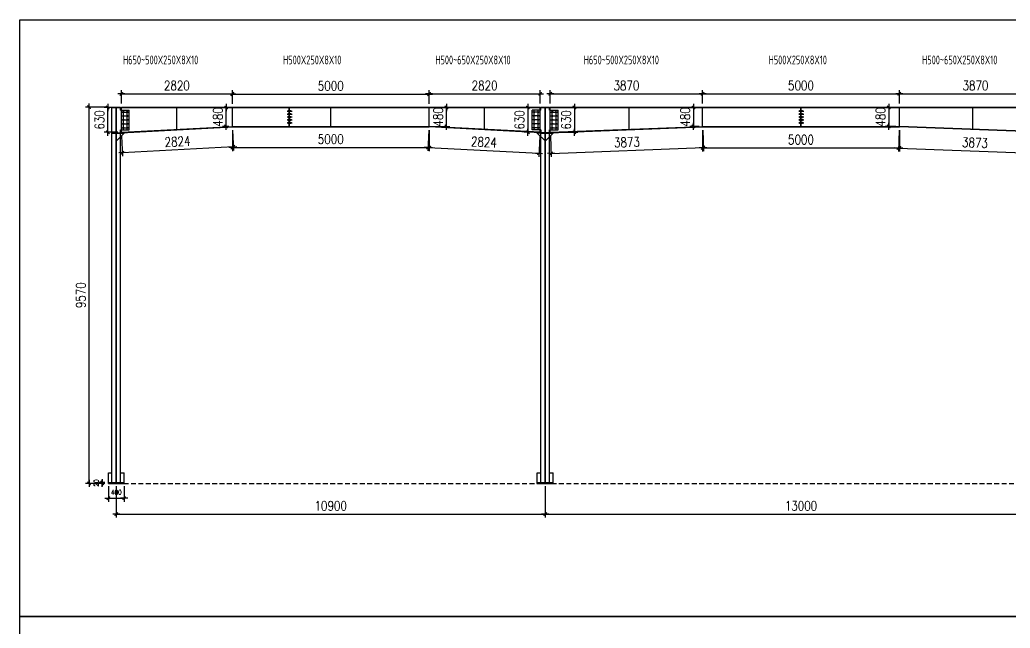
# Model space of a CAD drawing. Header units: millimetres. Extents: x 2287919 to 2522484, y -1845182 to -1736911.
# Drawn here: x 2287919 to 2313087, y -1814728 to -1799252 of the extents above; entities that cross this region are included whole.
import ezdxf

# ---------------------------------------------------------------- set-up
doc = ezdxf.new("R2010")
doc.units = ezdxf.units.MM
doc.header["$LTSCALE"] = 1000
doc.header["$PDMODE"] = 34
doc.linetypes.add('CACHE2', pattern=[0.1875, 0.125, -0.0625])
doc.styles.add('DIM_FONT', font='simplex.shx', dxfattribs={"width": 0.8, "bigfont": 'hztxt.shx'})
doc.styles.add('TSSD_Label', font='Tssdeng.shx', dxfattribs={"width": 0.7, "bigfont": 'hztxt.shx'})
doc.dimstyles.new('WGH(1)', dxfattribs={"dimscale": 1.2, "dimtxt": 100, "dimasz": 0.5, "dimexe": 75, "dimexo": 75, "dimgap": 75, "dimtad": 1, "dimdec": 0, "dimzin": 0, "dimdsep": 46, "dimtxsty": 'DIM_FONT', "dimblk1": '_DIMX', "dimblk2": '_DIMX', "dimsah": 1, "dimcen": 0.09, "dimclrd": 3, "dimclre": 3, "dimclrt": 7, "dimadec": 0, "dimazin": 0, "dimtfac": 1, "dimtdec": 0, "dimtix": 1, "dimtmove": 2, "dimatfit": 3, "dimldrblk": '_DIMX', "dimfxl": 1, "dimtolj": 1, "dimtzin": 0, "dimarcsym": 0})

# ---------------------------------------------------------------- blocks, each defined once
blk = doc.blocks.new('_DIMX')
blk.add_line((-150, 0), (150, 0))
at = {"const_width": 50}
blk.add_lwpolyline([(-70, -70), (70, 70)], dxfattribs=at)
blk = doc.blocks.new('*D235')
at = {"color": 3, "lineweight": -2}
for p, q in [((2290371, -1811113), (2290371, -1811915)), ((2301271, -1811113), (2301271, -1811915)), ((2290372, -1811825), (2301270, -1811825))]:
    blk.add_line(p, q, dxfattribs=at)
at = {"layer": 'Defpoints', "color": 0}
for p in [(2290371, -1811023), (2301271, -1811023), (2301271, -1811825)]:
    blk.add_point(p, dxfattribs=at)
at = {"color": 3, "lineweight": -2, "xscale": 0.6, "yscale": 0.6, "zscale": 0.6, "rotation": 180}
blk.add_blockref('_DIMX', (2290371, -1811825), dxfattribs=at)
at = {"color": 3, "lineweight": -2, "xscale": 0.6, "yscale": 0.6, "zscale": 0.6}
blk.add_blockref('_DIMX', (2301271, -1811825), dxfattribs=at)
at = {"color": 7, "insert": (2295821, -1811615), "char_height": 240, "attachment_point": 5, "style": 'DIM_FONT'}
blk.add_mtext('\\A1;10900', dxfattribs=at)
blk = doc.blocks.new('*D236')
at = {"color": 3, "lineweight": -2}
for p, q in [((2301271, -1811113), (2301271, -1811915)), ((2314271, -1811113), (2314271, -1811915)), ((2301272, -1811825), (2314270, -1811825))]:
    blk.add_line(p, q, dxfattribs=at)
at = {"layer": 'Defpoints', "color": 0}
for p in [(2301271, -1811023), (2314271, -1811023), (2314271, -1811825)]:
    blk.add_point(p, dxfattribs=at)
at = {"color": 3, "lineweight": -2, "xscale": 0.6, "yscale": 0.6, "zscale": 0.6, "rotation": 180}
blk.add_blockref('_DIMX', (2301271, -1811825), dxfattribs=at)
at = {"color": 3, "lineweight": -2, "xscale": 0.6, "yscale": 0.6, "zscale": 0.6}
blk.add_blockref('_DIMX', (2314271, -1811825), dxfattribs=at)
at = {"color": 7, "insert": (2307771, -1811615), "char_height": 240, "attachment_point": 5, "style": 'DIM_FONT'}
blk.add_mtext('\\A1;13000', dxfattribs=at)
blk = doc.blocks.new('*D234')
at = {"color": 3, "lineweight": -2}
for p, q in [((2290171, -1801473), (2289590, -1801473)), ((2289680, -1811043), (2289680, -1801474)), ((2290081, -1811043), (2289590, -1811043))]:
    blk.add_line(p, q, dxfattribs=at)
at = {"layer": 'Defpoints', "color": 0}
for p in [(2289680, -1801473), (2290261, -1801473), (2290171, -1811043)]:
    blk.add_point(p, dxfattribs=at)
at = {"color": 3, "lineweight": -2, "xscale": 0.6, "yscale": 0.6, "zscale": 0.6}
for p, rotation in [((2289680, -1801473), 90), ((2289680, -1811043), 270)]:
    blk.add_blockref('_DIMX', p, dxfattribs=dict(at, rotation=rotation))
at = {"color": 7, "insert": (2289470, -1806258), "char_height": 240, "attachment_point": 5, "rotation": 90, "style": 'DIM_FONT'}
blk.add_mtext('\\A1;9570', dxfattribs=at)
blk = doc.blocks.new('*D228')
at = {"color": 3, "lineweight": -2}
for p, q in [((2290171, -1811113), (2290171, -1811510)), ((2290571, -1811113), (2290571, -1811510)), ((2290170, -1811420), (2290170, -1811420)), ((2290171, -1811420), (2290571, -1811420)), ((2290572, -1811420), (2290572, -1811420))]:
    blk.add_line(p, q, dxfattribs=at)
at = {"layer": 'Defpoints', "color": 0}
for p in [(2290171, -1811023), (2290571, -1811023), (2290571, -1811420)]:
    blk.add_point(p, dxfattribs=at)
at = {"color": 3, "lineweight": -2, "xscale": 0.6, "yscale": 0.6, "zscale": 0.6}
blk.add_blockref('_DIMX', (2290171, -1811420), dxfattribs=at)
at = {"color": 3, "lineweight": -2, "xscale": 0.6, "yscale": 0.6, "zscale": 0.6, "rotation": 180}
blk.add_blockref('_DIMX', (2290571, -1811420), dxfattribs=at)
at = {"color": 7, "insert": (2290371, -1811270), "char_height": 120, "attachment_point": 5, "style": 'DIM_FONT'}
blk.add_mtext('\\A1;400', dxfattribs=at)
blk = doc.blocks.new('*D221')
at = {"color": 3, "lineweight": -2}
for p, q in [((2290081, -1811023), (2289923, -1811023)), ((2290081, -1811043), (2289923, -1811043)), ((2290013, -1811023), (2290013, -1811022)), ((2290013, -1811023), (2290013, -1811043)), ((2290013, -1811044), (2290013, -1811045))]:
    blk.add_line(p, q, dxfattribs=at)
at = {"layer": 'Defpoints', "color": 0}
for p in [(2290013, -1811043), (2290171, -1811023), (2290171, -1811043)]:
    blk.add_point(p, dxfattribs=at)
at = {"color": 3, "lineweight": -2, "xscale": 0.6, "yscale": 0.6, "zscale": 0.6}
for p, rotation in [((2290013, -1811023), 270), ((2290013, -1811043), 90)]:
    blk.add_blockref('_DIMX', p, dxfattribs=dict(at, rotation=rotation))
at = {"color": 7, "insert": (2289863, -1811033), "char_height": 120, "attachment_point": 5, "rotation": 90, "style": 'DIM_FONT'}
blk.add_mtext('\\A1;20', dxfattribs=at)
blk = doc.blocks.new('*D229')
at = {"color": 1, "lineweight": -2}
for p, q in [((2290501, -1801383), (2290501, -1801044)), ((2290502, -1801134), (2293320, -1801134)), ((2293321, -1801393), (2293321, -1801044))]:
    blk.add_line(p, q, dxfattribs=at)
at = {"layer": 'Defpoints', "color": 0}
for p in [(2293321, -1801134), (2290501, -1801473), (2293321, -1801483)]:
    blk.add_point(p, dxfattribs=at)
at = {"color": 1, "lineweight": -2, "xscale": 0.6, "yscale": 0.6, "zscale": 0.6, "rotation": 180}
blk.add_blockref('_DIMX', (2290501, -1801134), dxfattribs=at)
at = {"color": 1, "lineweight": -2, "xscale": 0.6, "yscale": 0.6, "zscale": 0.6}
blk.add_blockref('_DIMX', (2293321, -1801134), dxfattribs=at)
at = {"color": 7, "insert": (2291911, -1800924), "char_height": 240, "attachment_point": 5, "style": 'DIM_FONT'}
blk.add_mtext('\\A1;2820', dxfattribs=at)
blk = doc.blocks.new('*D230')
at = {"color": 1, "lineweight": -2}
for p, q in [((2293321, -1801393), (2293321, -1801054)), ((2293322, -1801144), (2298320, -1801144)), ((2298321, -1801393), (2298321, -1801054))]:
    blk.add_line(p, q, dxfattribs=at)
at = {"layer": 'Defpoints', "color": 0}
for p in [(2298321, -1801144), (2293321, -1801483), (2298321, -1801483)]:
    blk.add_point(p, dxfattribs=at)
at = {"color": 1, "lineweight": -2, "xscale": 0.6, "yscale": 0.6, "zscale": 0.6, "rotation": 180}
blk.add_blockref('_DIMX', (2293321, -1801144), dxfattribs=at)
at = {"color": 1, "lineweight": -2, "xscale": 0.6, "yscale": 0.6, "zscale": 0.6}
blk.add_blockref('_DIMX', (2298321, -1801144), dxfattribs=at)
at = {"color": 7, "insert": (2295821, -1800934), "char_height": 240, "attachment_point": 5, "style": 'DIM_FONT'}
blk.add_mtext('\\A1;5000', dxfattribs=at)
blk = doc.blocks.new('*D231')
at = {"color": 1, "lineweight": -2}
for p, q in [((2298321, -1801393), (2298321, -1801044)), ((2298322, -1801134), (2301140, -1801134)), ((2301141, -1801383), (2301141, -1801044))]:
    blk.add_line(p, q, dxfattribs=at)
at = {"layer": 'Defpoints', "color": 0}
for p in [(2301141, -1801134), (2298321, -1801483), (2301141, -1801473)]:
    blk.add_point(p, dxfattribs=at)
at = {"color": 1, "lineweight": -2, "xscale": 0.6, "yscale": 0.6, "zscale": 0.6, "rotation": 180}
blk.add_blockref('_DIMX', (2298321, -1801134), dxfattribs=at)
at = {"color": 1, "lineweight": -2, "xscale": 0.6, "yscale": 0.6, "zscale": 0.6}
blk.add_blockref('_DIMX', (2301141, -1801134), dxfattribs=at)
at = {"color": 7, "insert": (2299731, -1800924), "char_height": 240, "attachment_point": 5, "style": 'DIM_FONT'}
blk.add_mtext('\\A1;2820', dxfattribs=at)
blk = doc.blocks.new('*D232')
at = {"color": 1, "lineweight": -2}
for p, q in [((2301401, -1801383), (2301401, -1801044)), ((2301402, -1801134), (2305270, -1801134)), ((2305271, -1801383), (2305271, -1801044))]:
    blk.add_line(p, q, dxfattribs=at)
at = {"layer": 'Defpoints', "color": 0}
for p in [(2305271, -1801134), (2301401, -1801473), (2305271, -1801473)]:
    blk.add_point(p, dxfattribs=at)
at = {"color": 1, "lineweight": -2, "xscale": 0.6, "yscale": 0.6, "zscale": 0.6, "rotation": 180}
blk.add_blockref('_DIMX', (2301401, -1801134), dxfattribs=at)
at = {"color": 1, "lineweight": -2, "xscale": 0.6, "yscale": 0.6, "zscale": 0.6}
blk.add_blockref('_DIMX', (2305271, -1801134), dxfattribs=at)
at = {"color": 7, "insert": (2303336, -1800924), "char_height": 240, "attachment_point": 5, "style": 'DIM_FONT'}
blk.add_mtext('\\A1;3870', dxfattribs=at)
blk = doc.blocks.new('*D233')
at = {"color": 1, "lineweight": -2}
for p, q in [((2305271, -1801383), (2305271, -1801044)), ((2305272, -1801134), (2310270, -1801134)), ((2310271, -1801383), (2310271, -1801044))]:
    blk.add_line(p, q, dxfattribs=at)
at = {"layer": 'Defpoints', "color": 0}
for p in [(2310271, -1801134), (2305271, -1801473), (2310271, -1801473)]:
    blk.add_point(p, dxfattribs=at)
at = {"color": 1, "lineweight": -2, "xscale": 0.6, "yscale": 0.6, "zscale": 0.6, "rotation": 180}
blk.add_blockref('_DIMX', (2305271, -1801134), dxfattribs=at)
at = {"color": 1, "lineweight": -2, "xscale": 0.6, "yscale": 0.6, "zscale": 0.6}
blk.add_blockref('_DIMX', (2310271, -1801134), dxfattribs=at)
at = {"color": 7, "insert": (2307771, -1800924), "char_height": 240, "attachment_point": 5, "style": 'DIM_FONT'}
blk.add_mtext('\\A1;5000', dxfattribs=at)
blk = doc.blocks.new('*D222')
at = {"color": 1, "lineweight": -2}
for p, q in [((2310271, -1801383), (2310271, -1801044)), ((2310272, -1801134), (2314140, -1801134)), ((2314141, -1801383), (2314141, -1801044))]:
    blk.add_line(p, q, dxfattribs=at)
at = {"layer": 'Defpoints', "color": 0}
for p in [(2314141, -1801134), (2310271, -1801473), (2314141, -1801473)]:
    blk.add_point(p, dxfattribs=at)
at = {"color": 1, "lineweight": -2, "xscale": 0.6, "yscale": 0.6, "zscale": 0.6, "rotation": 180}
blk.add_blockref('_DIMX', (2310271, -1801134), dxfattribs=at)
at = {"color": 1, "lineweight": -2, "xscale": 0.6, "yscale": 0.6, "zscale": 0.6}
blk.add_blockref('_DIMX', (2314141, -1801134), dxfattribs=at)
at = {"color": 7, "insert": (2312206, -1800924), "char_height": 240, "attachment_point": 5, "style": 'DIM_FONT'}
blk.add_mtext('\\A1;3870', dxfattribs=at)
blk = doc.blocks.new('*D275')
at = {"color": 1, "lineweight": -2}
for p, q in [((2290411, -1801483), (2290065, -1801483)), ((2290155, -1801483), (2290155, -1801482)), ((2290155, -1802113), (2290155, -1801483)), ((2290411, -1802113), (2290065, -1802113)), ((2290155, -1802114), (2290155, -1802115))]:
    blk.add_line(p, q, dxfattribs=at)
at = {"layer": 'Defpoints', "color": 0}
for p in [(2290155, -1801483), (2290501, -1801483), (2290501, -1802113)]:
    blk.add_point(p, dxfattribs=at)
at = {"color": 1, "lineweight": -2, "xscale": 0.6, "yscale": 0.6, "zscale": 0.6}
for p, rotation in [((2290155, -1801483), 270), ((2290155, -1802113), 90)]:
    blk.add_blockref('_DIMX', p, dxfattribs=dict(at, rotation=rotation))
at = {"color": 7, "insert": (2289945, -1801798), "char_height": 240, "attachment_point": 5, "rotation": 90, "style": 'DIM_FONT'}
blk.add_mtext('\\A1;630', dxfattribs=at)
blk = doc.blocks.new('*D276')
at = {"color": 1, "lineweight": -2}
for p, q in [((2293231, -1801483), (2293074, -1801483)), ((2293163, -1801963), (2293164, -1801483)), ((2293164, -1801483), (2293164, -1801482)), ((2293230, -1801963), (2293073, -1801963)), ((2293163, -1801964), (2293163, -1801965))]:
    blk.add_line(p, q, dxfattribs=at)
at = {"layer": 'Defpoints', "color": 0}
for p in [(2293164, -1801483), (2293321, -1801483), (2293320, -1801964)]:
    blk.add_point(p, dxfattribs=at)
at = {"color": 1, "lineweight": -2, "xscale": 0.6, "yscale": 0.6, "zscale": 0.6}
for p, rotation in [((2293164, -1801483), 269.9365988577628), ((2293163, -1801963), 89.9365988577628)]:
    blk.add_blockref('_DIMX', p, dxfattribs=dict(at, rotation=rotation))
at = {"color": 7, "insert": (2292954, -1801723), "char_height": 240, "attachment_point": 5, "rotation": 89.9366, "style": 'DIM_FONT'}
blk.add_mtext('\\A1;480', dxfattribs=at)
blk = doc.blocks.new('*D277')
at = {"color": 1, "lineweight": -2}
for p, q in [((2293321, -1802063), (2293321, -1802590)), ((2298321, -1802063), (2298321, -1802590)), ((2293322, -1802500), (2298320, -1802500))]:
    blk.add_line(p, q, dxfattribs=at)
at = {"layer": 'Defpoints', "color": 0}
for p in [(2293321, -1801973), (2298321, -1801973), (2298321, -1802500)]:
    blk.add_point(p, dxfattribs=at)
at = {"color": 1, "lineweight": -2, "xscale": 0.6, "yscale": 0.6, "zscale": 0.6, "rotation": 180}
blk.add_blockref('_DIMX', (2293321, -1802500), dxfattribs=at)
at = {"color": 1, "lineweight": -2, "xscale": 0.6, "yscale": 0.6, "zscale": 0.6}
blk.add_blockref('_DIMX', (2298321, -1802500), dxfattribs=at)
at = {"color": 7, "insert": (2295821, -1802290), "char_height": 240, "attachment_point": 5, "style": 'DIM_FONT'}
blk.add_mtext('\\A1;5000', dxfattribs=at)
blk = doc.blocks.new('*D278')
at = {"color": 1, "lineweight": -2}
for p, q in [((2298411, -1801483), (2298850, -1801483)), ((2298760, -1801483), (2298760, -1801482)), ((2298760, -1801963), (2298760, -1801483)), ((2298411, -1801963), (2298850, -1801963)), ((2298760, -1801964), (2298760, -1801965))]:
    blk.add_line(p, q, dxfattribs=at)
at = {"layer": 'Defpoints', "color": 0}
for p in [(2298321, -1801483), (2298760, -1801483), (2298321, -1801963)]:
    blk.add_point(p, dxfattribs=at)
at = {"color": 1, "lineweight": -2, "xscale": 0.6, "yscale": 0.6, "zscale": 0.6}
for p, rotation in [((2298760, -1801483), 270), ((2298760, -1801963), 90)]:
    blk.add_blockref('_DIMX', p, dxfattribs=dict(at, rotation=rotation))
at = {"color": 7, "insert": (2298550, -1801723), "char_height": 240, "attachment_point": 5, "rotation": 90, "style": 'DIM_FONT'}
blk.add_mtext('\\A1;480', dxfattribs=at)
blk = doc.blocks.new('*D279')
at = {"color": 1, "lineweight": -2}
for p, q in [((2301051, -1801483), (2300739, -1801483)), ((2300829, -1801483), (2300829, -1801482)), ((2300829, -1801483), (2300829, -1802113)), ((2301051, -1802113), (2300739, -1802113)), ((2300829, -1802114), (2300829, -1802115))]:
    blk.add_line(p, q, dxfattribs=at)
at = {"layer": 'Defpoints', "color": 0}
for p in [(2301141, -1801483), (2300829, -1802113), (2301141, -1802113)]:
    blk.add_point(p, dxfattribs=at)
at = {"color": 1, "lineweight": -2, "xscale": 0.6, "yscale": 0.6, "zscale": 0.6}
for p, rotation in [((2300829, -1801483), 270), ((2300829, -1802113), 90)]:
    blk.add_blockref('_DIMX', p, dxfattribs=dict(at, rotation=rotation))
at = {"color": 7, "insert": (2300619, -1801798), "char_height": 240, "attachment_point": 5, "rotation": 90, "style": 'DIM_FONT'}
blk.add_mtext('\\A1;630', dxfattribs=at)
blk = doc.blocks.new('*D280')
at = {"color": 1, "lineweight": -2}
for p, q in [((2290506, -1802213), (2290533, -1802723)), ((2293326, -1802063), (2293353, -1802573)), ((2293347, -1802483), (2290529, -1802633))]:
    blk.add_line(p, q, dxfattribs=at)
at = {"layer": 'Defpoints', "color": 0}
for p in [(2293321, -1801973), (2290501, -1802123), (2290528, -1802634)]:
    blk.add_point(p, dxfattribs=at)
at = {"color": 1, "lineweight": -2, "xscale": 0.6, "yscale": 0.6, "zscale": 0.6}
for p, rotation in [((2293348, -1802483), 3.047029789640812), ((2290528, -1802634), 183.0470297896408)]:
    blk.add_blockref('_DIMX', p, dxfattribs=dict(at, rotation=rotation))
at = {"color": 7, "insert": (2291927, -1802349), "char_height": 240, "attachment_point": 5, "rotation": 3.047, "style": 'DIM_FONT'}
blk.add_mtext('\\A1;2824', dxfattribs=at)
blk = doc.blocks.new('*D281')
at = {"color": 1, "lineweight": -2}
for p, q in [((2298316, -1802063), (2298288, -1802587)), ((2301136, -1802213), (2301108, -1802737)), ((2298294, -1802497), (2301113, -1802647))]:
    blk.add_line(p, q, dxfattribs=at)
at = {"layer": 'Defpoints', "color": 0}
for p in [(2298321, -1801973), (2301141, -1802123), (2301113, -1802647)]:
    blk.add_point(p, dxfattribs=at)
at = {"color": 1, "lineweight": -2, "xscale": 0.6, "yscale": 0.6, "zscale": 0.6}
for p, rotation in [((2298293, -1802497), 176.9552215558056), ((2301113, -1802647), 356.9552215558056)]:
    blk.add_blockref('_DIMX', p, dxfattribs=dict(at, rotation=rotation))
at = {"color": 7, "insert": (2299714, -1802362), "char_height": 240, "attachment_point": 5, "rotation": 356.9552, "style": 'DIM_FONT'}
blk.add_mtext('\\A1;2824', dxfattribs=at)
blk = doc.blocks.new('*D282')
at = {"color": 1, "lineweight": -2}
for p, q in [((2301491, -1801483), (2302103, -1801483)), ((2302013, -1801483), (2302013, -1801482)), ((2302013, -1801483), (2302013, -1802113)), ((2301491, -1802113), (2302103, -1802113)), ((2302013, -1802114), (2302013, -1802115))]:
    blk.add_line(p, q, dxfattribs=at)
at = {"layer": 'Defpoints', "color": 0}
for p in [(2301401, -1801483), (2301401, -1802113), (2302013, -1802113)]:
    blk.add_point(p, dxfattribs=at)
at = {"color": 1, "lineweight": -2, "xscale": 0.6, "yscale": 0.6, "zscale": 0.6}
for p, rotation in [((2302013, -1801483), 270), ((2302013, -1802113), 90)]:
    blk.add_blockref('_DIMX', p, dxfattribs=dict(at, rotation=rotation))
at = {"color": 7, "insert": (2301803, -1801798), "char_height": 240, "attachment_point": 5, "rotation": 90, "style": 'DIM_FONT'}
blk.add_mtext('\\A1;630', dxfattribs=at)
blk = doc.blocks.new('*D283')
at = {"color": 1, "lineweight": -2}
for p, q in [((2305181, -1801483), (2304950, -1801483)), ((2305040, -1801483), (2305040, -1801482)), ((2305040, -1801483), (2305040, -1801963)), ((2305181, -1801963), (2304950, -1801963)), ((2305040, -1801964), (2305040, -1801965))]:
    blk.add_line(p, q, dxfattribs=at)
at = {"layer": 'Defpoints', "color": 0}
for p in [(2305271, -1801483), (2305040, -1801963), (2305271, -1801963)]:
    blk.add_point(p, dxfattribs=at)
at = {"color": 1, "lineweight": -2, "xscale": 0.6, "yscale": 0.6, "zscale": 0.6}
for p, rotation in [((2305040, -1801483), 270), ((2305040, -1801963), 90)]:
    blk.add_blockref('_DIMX', p, dxfattribs=dict(at, rotation=rotation))
at = {"color": 7, "insert": (2304830, -1801723), "char_height": 240, "attachment_point": 5, "rotation": 90, "style": 'DIM_FONT'}
blk.add_mtext('\\A1;480', dxfattribs=at)
blk = doc.blocks.new('*D284')
at = {"color": 1, "lineweight": -2}
for p, q in [((2301404, -1802213), (2301425, -1802741)), ((2305274, -1802063), (2305295, -1802591)), ((2301422, -1802651), (2305291, -1802501))]:
    blk.add_line(p, q, dxfattribs=at)
at = {"layer": 'Defpoints', "color": 0}
for p in [(2305271, -1801973), (2301401, -1802123), (2305291, -1802501)]:
    blk.add_point(p, dxfattribs=at)
at = {"color": 1, "lineweight": -2, "xscale": 0.6, "yscale": 0.6, "zscale": 0.6}
for p, rotation in [((2305291, -1802501), 2.219655553198162), ((2301421, -1802651), 182.2196555531981)]:
    blk.add_blockref('_DIMX', p, dxfattribs=dict(at, rotation=rotation))
at = {"color": 7, "insert": (2303348, -1802366), "char_height": 240, "attachment_point": 5, "rotation": 2.2197, "style": 'DIM_FONT'}
blk.add_mtext('\\A1;3873', dxfattribs=at)
blk = doc.blocks.new('*D285')
at = {"color": 1, "lineweight": -2}
for p, q in [((2305271, -1802063), (2305271, -1802602)), ((2310271, -1802063), (2310271, -1802602)), ((2305272, -1802512), (2310270, -1802512))]:
    blk.add_line(p, q, dxfattribs=at)
at = {"layer": 'Defpoints', "color": 0}
for p in [(2305271, -1801973), (2310271, -1801973), (2310271, -1802512)]:
    blk.add_point(p, dxfattribs=at)
at = {"color": 1, "lineweight": -2, "xscale": 0.6, "yscale": 0.6, "zscale": 0.6, "rotation": 180}
blk.add_blockref('_DIMX', (2305271, -1802512), dxfattribs=at)
at = {"color": 1, "lineweight": -2, "xscale": 0.6, "yscale": 0.6, "zscale": 0.6}
blk.add_blockref('_DIMX', (2310271, -1802512), dxfattribs=at)
at = {"color": 7, "insert": (2307771, -1802302), "char_height": 240, "attachment_point": 5, "style": 'DIM_FONT'}
blk.add_mtext('\\A1;5000', dxfattribs=at)
blk = doc.blocks.new('*D286')
at = {"color": 1, "lineweight": -2}
for p, q in [((2310267, -1802063), (2310247, -1802604)), ((2314137, -1802213), (2314117, -1802754)), ((2310251, -1802514), (2314119, -1802664))]:
    blk.add_line(p, q, dxfattribs=at)
at = {"layer": 'Defpoints', "color": 0}
for p in [(2310271, -1801973), (2314141, -1802123), (2314120, -1802664)]:
    blk.add_point(p, dxfattribs=at)
at = {"color": 1, "lineweight": -2, "xscale": 0.6, "yscale": 0.6, "zscale": 0.6}
for p, rotation in [((2310250, -1802514), 177.7803444468021), ((2314120, -1802664), 357.7803444468021)]:
    blk.add_blockref('_DIMX', p, dxfattribs=dict(at, rotation=rotation))
at = {"color": 7, "insert": (2312193, -1802379), "char_height": 240, "attachment_point": 5, "rotation": 357.7803, "style": 'DIM_FONT'}
blk.add_mtext('\\A1;3873', dxfattribs=at)
blk = doc.blocks.new('*D287')
at = {"color": 1, "lineweight": -2}
for p, q in [((2310181, -1801483), (2309912, -1801483)), ((2310002, -1801483), (2310002, -1801482)), ((2310002, -1801483), (2310002, -1801963)), ((2310181, -1801963), (2309912, -1801963)), ((2310002, -1801964), (2310002, -1801965))]:
    blk.add_line(p, q, dxfattribs=at)
at = {"layer": 'Defpoints', "color": 0}
for p in [(2310271, -1801483), (2310002, -1801963), (2310271, -1801963)]:
    blk.add_point(p, dxfattribs=at)
at = {"color": 1, "lineweight": -2, "xscale": 0.6, "yscale": 0.6, "zscale": 0.6}
for p, rotation in [((2310002, -1801483), 270), ((2310002, -1801963), 90)]:
    blk.add_blockref('_DIMX', p, dxfattribs=dict(at, rotation=rotation))
at = {"color": 7, "insert": (2309792, -1801723), "char_height": 240, "attachment_point": 5, "rotation": 90, "style": 'DIM_FONT'}
blk.add_mtext('\\A1;480', dxfattribs=at)

msp = doc.modelspace()

# ---------------------------------------------------------------- linework, layer by layer
for p, q in [((2290260.9, -1811023.5), (2290260.9, -1801473.5)), ((2290260.9, -1801473.5), (2290480.9, -1801473.5)), ((2290260.9, -1801483.5), (2290480.9, -1801483.5)), ((2290366.9, -1811023.5), (2290366.9, -1801473.5)), ((2290374.9, -1811023.5), (2290374.9, -1801473.5)), ((2290480.9, -1801548.5), (2290480.9, -1801473.5)), ((2290500.9, -1802123.5), (2290500.9, -1801473.5)), ((2290500.9, -1801473.5), (2301140.9, -1801473.5)), ((2290500.9, -1801483.5), (2301140.9, -1801483.5)), ((2291910.9, -1802048.5), (2291910.9, -1801473.5)), ((2293320.9, -1801973.5), (2293320.9, -1801483.5)), ((2294766.9, -1801473.5), (2294774.9, -1801473.5)), ((2295820.9, -1801973.5), (2295820.9, -1801473.5)), ((2298320.9, -1801973.5), (2298320.9, -1801483.5)), ((2299730.9, -1802048.5), (2299730.9, -1801473.5)), ((2301140.9, -1802123.5), (2301140.9, -1801473.5)), ((2301140.9, -1802123.5), (2301140.9, -1801473.5)), ((2301160.9, -1801548.5), (2301160.9, -1801473.5)), ((2301160.9, -1801473.5), (2301380.9, -1801473.5)), ((2301160.9, -1801548.5), (2301160.9, -1801473.5)), ((2301160.9, -1801473.5), (2301380.9, -1801473.5)), ((2301160.9, -1801483.5), (2301380.9, -1801483.5)), ((2301160.9, -1801483.5), (2301380.9, -1801483.5)), ((2301266.9, -1811023.5), (2301266.9, -1801473.5)), ((2301274.9, -1811023.5), (2301274.9, -1801473.5)), ((2301380.9, -1801548.5), (2301380.9, -1801473.5)), ((2301380.9, -1801548.5), (2301380.9, -1801473.5)), ((2301400.9, -1802123.5), (2301400.9, -1801473.5)), ((2301400.9, -1801473.5), (2314140.9, -1801473.5)), ((2301400.9, -1801483.5), (2314140.9, -1801483.5)), ((2303400.9, -1802046), (2303400.9, -1801473.5)), ((2305270.9, -1801973.5), (2305270.9, -1801473.5)), ((2307766.9, -1801473.5), (2307774.9, -1801473.5)), ((2310270.9, -1801973.5), (2310270.9, -1801473.5)), ((2312140.9, -1802046), (2312140.9, -1801473.5)), ((2290500.9, -1801598.5), (2290700.9, -1801598.5)), ((2290500.9, -1801698.5), (2290700.9, -1801698.5)), ((2290550.9, -1802048.5), (2290550.9, -1801548.5)), ((2290650.9, -1802048.5), (2290650.9, -1801548.5)), ((2294717.5, -1801573.5), (2294841.1, -1801573.5)), ((2294717.5, -1801648.5), (2294841.1, -1801648.5)), ((2294717.5, -1801723.5), (2294841.1, -1801723.5)), ((2294763, -1801648.5), (2294778.8, -1801648.5)), ((2294763, -1801723.5), (2294778.8, -1801723.5)), ((2301140.9, -1801598.5), (2300940.9, -1801598.5)), ((2301140.9, -1801698.5), (2300940.9, -1801698.5)), ((2300990.9, -1802048.5), (2300990.9, -1801548.5)), ((2301090.9, -1802048.5), (2301090.9, -1801548.5)), ((2301400.9, -1801598.5), (2301600.9, -1801598.5)), ((2301400.9, -1801698.5), (2301600.9, -1801698.5)), ((2301450.9, -1802048.5), (2301450.9, -1801548.5)), ((2301550.9, -1802048.5), (2301550.9, -1801548.5)), ((2307717.5, -1801573.5), (2307841.1, -1801573.5)), ((2307717.5, -1801648.5), (2307841.1, -1801648.5)), ((2307717.5, -1801723.5), (2307841.1, -1801723.5)), ((2307763, -1801648.5), (2307778.8, -1801648.5)), ((2307763, -1801723.5), (2307778.8, -1801723.5)), ((2290500.9, -1801798.5), (2290700.9, -1801798.5)), ((2290500.9, -1801898.5), (2290700.9, -1801898.5)), ((2290500.9, -1802113.5), (2293320.4, -1801963.5)), ((2290500.9, -1802123.5), (2293320.9, -1801973.5)), ((2290500.9, -1801998.5), (2290700.9, -1801998.5)), ((2293320.9, -1801963.5), (2298320.9, -1801963.5)), ((2293320.9, -1801973.5), (2298320.9, -1801973.5)), ((2294717.5, -1801798.5), (2294841.1, -1801798.5)), ((2294717.5, -1801873.5), (2294841.1, -1801873.5)), ((2294763, -1801798.5), (2294778.8, -1801798.5)), ((2294763, -1801873.5), (2294778.8, -1801873.5)), ((2301140.9, -1802113.5), (2298320.9, -1801963.5)), ((2301140.9, -1802123.5), (2298320.9, -1801973.5)), ((2301140.9, -1801798.5), (2300940.9, -1801798.5)), ((2301140.9, -1801898.5), (2300940.9, -1801898.5)), ((2301140.9, -1801998.5), (2300940.9, -1801998.5)), ((2301400.9, -1801798.5), (2301600.9, -1801798.5)), ((2301400.9, -1801898.5), (2301600.9, -1801898.5)), ((2301400.9, -1802113.5), (2305270.4, -1801963.5)), ((2301400.9, -1802123.5), (2305270.9, -1801973.5)), ((2301400.9, -1801998.5), (2301600.9, -1801998.5)), ((2305270.9, -1801963.5), (2310270.9, -1801963.5)), ((2305270.9, -1801973.5), (2310270.9, -1801973.5)), ((2307717.5, -1801798.5), (2307841.1, -1801798.5)), ((2307717.5, -1801873.5), (2307841.1, -1801873.5)), ((2307763, -1801798.5), (2307778.8, -1801798.5)), ((2307763, -1801873.5), (2307778.8, -1801873.5)), ((2314140.9, -1802113.5), (2310270.9, -1801963.5)), ((2314140.9, -1802123.5), (2310270.9, -1801973.5)), ((2290260.9, -1802123.5), (2290574.9, -1802123.5)), ((2290260.9, -1802133.5), (2290574.9, -1802133.5)), ((2290374.9, -1802333.5), (2290574.9, -1802133.5)), ((2290480.9, -1811023.5), (2290480.9, -1802048.5)), ((2290574.9, -1802133.5), (2290574.9, -1802123.5)), ((2301066.9, -1802133.5), (2301066.9, -1802123.5)), ((2301266.9, -1802123.5), (2301066.9, -1802123.5)), ((2301266.9, -1802133.5), (2301066.9, -1802133.5)), ((2301266.9, -1802333.5), (2301066.9, -1802133.5)), ((2301160.9, -1802048.5), (2301160.9, -1802123.5)), ((2301160.9, -1811023.5), (2301160.9, -1802048.5)), ((2301160.9, -1802123.5), (2301266.9, -1802123.5)), ((2301160.9, -1802133.5), (2301266.9, -1802133.5)), ((2301274.9, -1802123.5), (2301474.9, -1802123.5)), ((2301380.9, -1802123.5), (2301274.9, -1802123.5)), ((2301274.9, -1802133.5), (2301474.9, -1802133.5)), ((2301274.9, -1802333.5), (2301474.9, -1802133.5)), ((2301380.9, -1802133.5), (2301274.9, -1802133.5)), ((2301380.9, -1811023.5), (2301380.9, -1802048.5)), ((2301474.9, -1802133.5), (2301474.9, -1802123.5)), ((2290170.9, -1810773.5), (2290260.9, -1810773.5)), ((2290366.9, -1810773.5), (2290374.9, -1810773.5)), ((2290480.9, -1810773.5), (2290570.9, -1810773.5)), ((2301070.9, -1810773.5), (2301160.9, -1810773.5)), ((2301266.9, -1810773.5), (2301274.9, -1810773.5)), ((2301380.9, -1810773.5), (2301470.9, -1810773.5)), ((2290170.9, -1811023.5), (2290570.9, -1811023.5)), ((2290170.9, -1811043.5), (2290570.9, -1811043.5)), ((2301070.9, -1811023.5), (2301470.9, -1811023.5)), ((2301070.9, -1811043.5), (2301470.9, -1811043.5))]:
    msp.add_line(p, q)
at = {"color": 2}
for p, q in [((2290370.9, -1811023.5), (2290370.9, -1801473.5)), ((2294766.9, -1801973.5), (2294766.9, -1801473.5)), ((2294770.9, -1801973.5), (2294770.9, -1801473.5)), ((2294774.9, -1801973.5), (2294774.9, -1801473.5)), ((2301270.9, -1811023.5), (2301270.9, -1801473.5)), ((2301270.9, -1811023.5), (2301270.9, -1801473.5)), ((2307766.9, -1801973.5), (2307766.9, -1801473.5)), ((2307770.9, -1801973.5), (2307770.9, -1801473.5)), ((2307774.9, -1801973.5), (2307774.9, -1801473.5)), ((2290170.9, -1811043.5), (2290170.9, -1810773.5)), ((2290570.9, -1811043.5), (2290570.9, -1810773.5)), ((2301070.9, -1811043.5), (2301070.9, -1810773.5)), ((2301470.9, -1811043.5), (2301470.9, -1810773.5))]:
    msp.add_line(p, q, dxfattribs=at)
at = {"color": 6}
for p, q in [((2290480.9, -1801548.5), (2290700.9, -1801548.5)), ((2290700.9, -1802048.5), (2290700.9, -1801548.5)), ((2300940.9, -1802048.5), (2300940.9, -1801548.5)), ((2301160.9, -1801548.5), (2300940.9, -1801548.5)), ((2301380.9, -1801548.5), (2301600.9, -1801548.5)), ((2301600.9, -1802048.5), (2301600.9, -1801548.5)), ((2290480.9, -1802048.5), (2290700.9, -1802048.5)), ((2301160.9, -1802048.5), (2300940.9, -1802048.5)), ((2301380.9, -1802048.5), (2301600.9, -1802048.5))]:
    msp.add_line(p, q, dxfattribs=at)
at = {"linetype": 'CACHE2'}
msp.add_line((2290370.9, -1811043.5), (2336920.9, -1811043.5), dxfattribs=at)
for points in [[(2287919.4, -1799252), (2339842.4, -1799252), (2339842.4, -1814428.7), (2287919.4, -1814428.7)], [(2294736, -1801558.2), (2294806, -1801558.2), (2294806, -1801588), (2294736, -1801588)], [(2294736, -1801633.2), (2294806, -1801633.2), (2294806, -1801663), (2294736, -1801663)], [(2294736, -1801708.2), (2294806, -1801708.2), (2294806, -1801738), (2294736, -1801738)], [(2307736, -1801558.2), (2307806, -1801558.2), (2307806, -1801588), (2307736, -1801588)], [(2307736, -1801633.2), (2307806, -1801633.2), (2307806, -1801663), (2307736, -1801663)], [(2307736, -1801708.2), (2307806, -1801708.2), (2307806, -1801738), (2307736, -1801738)], [(2294736, -1801783.2), (2294806, -1801783.2), (2294806, -1801813), (2294736, -1801813)], [(2294736, -1801858.2), (2294806, -1801858.2), (2294806, -1801888), (2294736, -1801888)], [(2307736, -1801783.2), (2307806, -1801783.2), (2307806, -1801813), (2307736, -1801813)], [(2307736, -1801858.2), (2307806, -1801858.2), (2307806, -1801888), (2307736, -1801888)], [(2287919.4, -1814428.7), (2339842.4, -1814428.7), (2339842.4, -1829605.4), (2287919.4, -1829605.4)]]:
    msp.add_lwpolyline(points, close=True)
for centre in [(2290550.9, -1801598.5), (2290550.9, -1801698.5), (2290650.9, -1801598.5), (2290650.9, -1801698.5), (2300990.9, -1801598.5), (2300990.9, -1801698.5), (2301090.9, -1801598.5), (2301090.9, -1801698.5), (2301450.9, -1801598.5), (2301450.9, -1801698.5), (2301550.9, -1801598.5), (2301550.9, -1801698.5), (2290550.9, -1801798.5), (2290550.9, -1801898.5), (2290550.9, -1801998.5), (2290650.9, -1801798.5), (2290650.9, -1801898.5), (2290650.9, -1801998.5), (2300990.9, -1801798.5), (2300990.9, -1801898.5), (2300990.9, -1801998.5), (2301090.9, -1801798.5), (2301090.9, -1801898.5), (2301090.9, -1801998.5), (2301450.9, -1801798.5), (2301450.9, -1801898.5), (2301450.9, -1801998.5), (2301550.9, -1801798.5), (2301550.9, -1801898.5), (2301550.9, -1801998.5)]:
    msp.add_circle(centre, 15)

# ---------------------------------------------------------------- texts
at = {"color": 0, "style": 'TSSD_Label', "width": 0.7}
for s, p in [('H650~500X250X8X10', (2290542.2, -1800385.1)), ('H500X250X8X10', (2294609.5, -1800385.1)), ('H500~650X250X8X10', (2298478.2, -1800385.1)), ('H650~500X250X8X10', (2302249.1, -1800385.1)), ('H500X250X8X10', (2306948, -1800385.1)), ('H500~650X250X8X10', (2310849.5, -1800385.1))]:
    msp.add_text(s, height=224.347, dxfattribs=at).set_placement(p)

# ---------------------------------------------------------------- dimensions: what is measured, and where the dimension line sits
for base, p1, p2, override, picture, middle in [((2293320.9, -1801133.5), (2290500.9, -1801473.5), (2293320.9, -1801483.5), {"dimtxt": 200, "dimclrd": 1, "dimclre": 1}, '*D229', (2291910.9, -1800923.5)), ((2301140.9, -1801133.5), (2298320.9, -1801483.5), (2301140.9, -1801473.5), {"dimtxt": 200, "dimclrd": 1, "dimclre": 1}, '*D231', (2299730.9, -1800923.5)), ((2305270.9, -1801133.8), (2301400.9, -1801473.5), (2305270.9, -1801473.5), {"dimtxt": 200, "dimclrd": 1, "dimclre": 1}, '*D232', (2303335.9, -1800923.8)), ((2310270.9, -1801133.8), (2305270.9, -1801473.5), (2310270.9, -1801473.5), {"dimtxt": 200, "dimclrd": 1, "dimclre": 1}, '*D233', (2307770.9, -1800923.8)), ((2314140.9, -1801133.8), (2310270.9, -1801473.5), (2314140.9, -1801473.5), {"dimtxt": 200, "dimclrd": 1, "dimclre": 1}, '*D222', (2312205.9, -1800923.8)), ((2298320.9, -1801143.5), (2293320.9, -1801483.5), (2298320.9, -1801483.5), {"dimtxt": 200, "dimclrd": 1, "dimclre": 1}, '*D230', (2295820.9, -1800933.5)), ((2301270.9, -1811825.1), (2290370.9, -1811023.5), (2301270.9, -1811023.5), {"dimtxt": 200}, '*D235', (2295820.9, -1811615.1)), ((2314270.9, -1811825.1), (2301270.9, -1811023.5), (2314270.9, -1811023.5), {"dimtxt": 200}, '*D236', (2307770.9, -1811615.1))]:
    dim = msp.add_linear_dim(base=base, p1=p1, p2=p2, dimstyle='WGH(1)', override=override)
    dim.commit()
    dim.dimension.update_dxf_attribs({"geometry": picture, "text_midpoint": middle})
dim = msp.add_linear_dim(base=(2289679.6, -1801473.5), p1=(2290170.9, -1811043.5), p2=(2290260.9, -1801473.5), angle=90, dimstyle='WGH(1)', override={"dimtxt": 200})
dim.commit()
dim.dimension.update_dxf_attribs({"geometry": '*D234', "text_midpoint": (2289469.6, -1806258.5)})
for p1, p2, distance, picture, middle in [((2290500.9, -1802113.5), (2290500.9, -1801483.5), 345.5, '*D275', (2289945.5, -1801798.5)), ((2293320.4, -1801963.5), (2293320.9, -1801483.5), 157.1, '*D276', (2292953.6, -1801723.1)), ((2298320.9, -1801963.5), (2298320.9, -1801483.5), -439.1, '*D278', (2298550, -1801723.5)), ((2301140.9, -1801483.5), (2301140.9, -1802113.5), -312, '*D279', (2300619, -1801798.5)), ((2301400.9, -1801483.5), (2301400.9, -1802113.5), 611.6, '*D282', (2301802.5, -1801798.5)), ((2305270.9, -1801483.5), (2305270.9, -1801963.5), -231.4, '*D283', (2304829.6, -1801723.5)), ((2310270.9, -1801483.5), (2310270.9, -1801963.5), -269.4, '*D287', (2309791.5, -1801723.5)), ((2293320.9, -1801973.4), (2290500.9, -1802123.5), 510.7, '*D280', (2291926.9, -1802348.7)), ((2293320.9, -1801973.5), (2298320.9, -1801973.5), -526.3, '*D277', (2295820.9, -1802289.8)), ((2298320.9, -1801973.5), (2301140.9, -1802123.5), -524.1, '*D281', (2299714.3, -1802362.2)), ((2301400.9, -1802123.5), (2305270.9, -1801973.5), -527.9, '*D284', (2303348.3, -1802366.2)), ((2305270.9, -1801973.5), (2310270.9, -1801973.5), -538.4, '*D285', (2307770.9, -1802301.9)), ((2310270.9, -1801973.5), (2314140.9, -1802123.5), -541.2, '*D286', (2312193.1, -1802379.5))]:
    dim = msp.add_aligned_dim(p1=p1, p2=p2, distance=distance, dimstyle='WGH(1)', override={"dimtxt": 200, "dimclrd": 1, "dimclre": 1})
    dim.commit()
    dim.dimension.update_dxf_attribs({"geometry": picture, "text_midpoint": middle})
dim = msp.add_linear_dim(base=(2290013.4, -1811043.5), p1=(2290170.9, -1811023.5), p2=(2290170.9, -1811043.5), angle=90, dimstyle='WGH(1)')
dim.commit()
dim.dimension.update_dxf_attribs({"geometry": '*D221', "text_midpoint": (2289863.4, -1811033.5)})
dim = msp.add_aligned_dim(p1=(2290170.9, -1811023.5), p2=(2290570.9, -1811023.5), distance=-396.5, dimstyle='WGH(1)')
dim.commit()
dim.dimension.update_dxf_attribs({"geometry": '*D228', "text_midpoint": (2290370.9, -1811270)})

doc.saveas('drawing.dxf')
